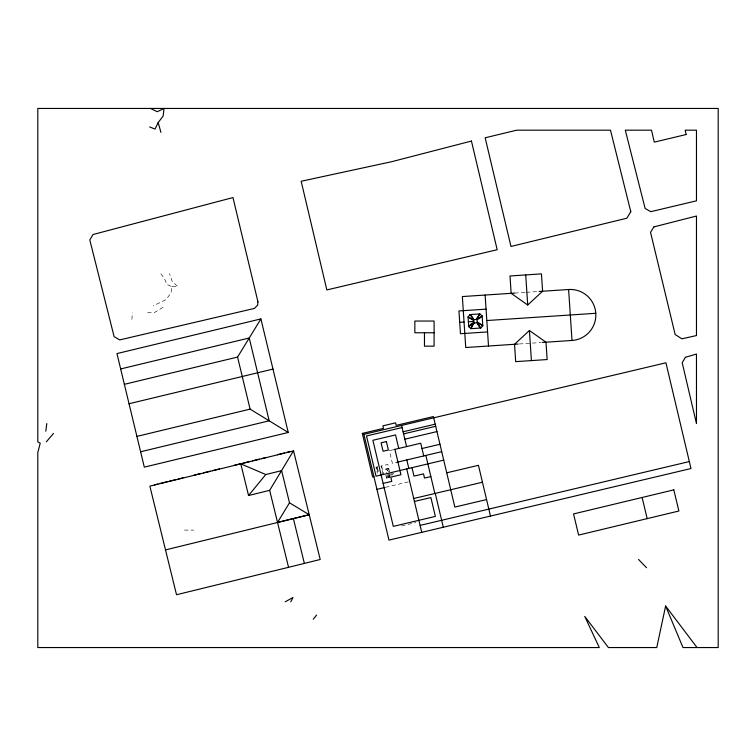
<?xml version="1.0" encoding="UTF-8"?>
<svg xmlns="http://www.w3.org/2000/svg" width="756" height="756" viewBox="0 0 756 756"><rect width="100%" height="100%" fill="white"/><g stroke="black" fill="none" stroke-linecap="round" stroke-linejoin="round"><path stroke-width="0.57" stroke-dasharray="3.78 2.83" d="M131.913 319.457L132.319 312.757M389.727 477.386L386.562 478.142L386.448 477.008L387.091 474.853L389.86 476.563M160.867 273.738L164.647 279.068L166.887 284.502L172.047 286.675L170.932 293.196L165.866 299.716L153.251 305.821M391.41 475.051L392.033 472.972M387.545 470.534L388.357 468.777L386.032 469.325L386.505 471.3M391.929 475.288L393.073 473.436L393.952 474.154M163.05 307.342L154.082 312.71L147.051 312.757M392.818 449.848L389.378 450.661L392.392 463.352L397.93 462.039M377.839 466.802L375.94 467.255L376.686 470.421M388.688 468.257L385.513 469.003L386.392 472.727M378.841 471.035L376.942 471.479L377.688 474.655M382.016 470.279L382.649 470.128M385.39 487.346L408.609 481.846M401.549 525.959L415.913 522.557M514.647 293.092L525.127 292.392M526.289 292.317L539.104 291.466M519.192 343.98L541.324 342.506M172.047 286.675L177.868 286.675L172.122 281.241L169.533 273.634M184.407 530.098L193.782 530.098M386.448 477.008L389.699 477.102M386.628 475.893L389.746 476.828M386.032 469.325L389.066 471.735L388.357 468.777M387.809 473.974L390.039 476.346M388.726 473.313L390.276 476.176M389.567 471.971L387.781 464.449L381.015 466.046L383.018 474.513M389.784 472.906L390.285 475.023M385.806 474.966L386.562 478.142M381.648 465.904L383.651 474.362M377.206 466.953L378.709 473.294M376.573 467.104L378.076 473.445"/><path stroke-width="1.13" d="M45.785 431.203L46.806 423.596M665.62 606.01L656.756 647.552L608.429 647.552L584.747 616.405L599.291 647.552L37.8 647.552L37.8 452.646L40.219 443.158L37.8 441.863L37.8 108.448L718.2 108.448L718.2 647.552L682.989 647.552L665.62 606.01L697.051 647.552M150.52 108.448L157.248 111.708L164.024 108.448L163.154 116.027L158.193 122.576L154.999 129.096L149.641 126.923M473.917 323.02L471.016 328.662L468.711 326.639L468.058 316.877L470.081 314.562L479.843 313.92L482.158 315.942L482.8 325.704L480.778 328.01L471.016 328.662L471.744 326.101A8.921 2.92 -42 0 1 473.237 323.842L473.917 323.02L473.256 318.796A8.921 2.457 72.4 0 0 471.914 316.433L470.081 314.562L473.7 319.769L477.924 319.117A8.921 2.457 -17.6 0 0 480.287 317.775L482.158 315.942L476.951 319.552L477.603 323.785A8.921 2.457 72.4 0 0 478.945 326.148L480.778 328.01L477.168 322.812L473.917 323.02L468.711 326.639L470.525 324.475A9.166 2.929 -20.1 0 1 472.897 322.906L473.87 322.396M476.951 319.552L479.843 313.92L478.189 316.121A9.223 1.143 -64.1 0 0 476.705 318.616L476.176 319.608M290.776 601.823L293.016 597.476L285.21 601.823M165.517 549.914L309.213 514.723L277.546 522.424L289.501 502.806L281.61 470.648L265.781 474.532L240.786 463.853L248.554 495.511L269.656 490.332L293.536 450.737M124.371 384.322L237.573 357.068L260.905 318.919L288.253 432.479L144.311 467.142L116.963 353.581L260.905 318.919M313.258 619.211L316.594 615.063M248.554 495.511L265.781 474.532M46.324 441.844L53.515 433.396M527.716 305.018L542.6 291.24L541.447 273.889L509.998 275.978L511.15 293.328L527.716 305.018L525.722 274.929M529.408 330.504L514.534 344.292L515.687 361.633L547.136 359.554L545.983 342.203L529.408 330.504L531.411 360.593M304.375 563.428L320.204 559.487L293.555 450.907L149.868 486.155L176.517 594.736L304.375 563.428L293.385 518.607M154.413 484.87L157.834 484.029M160.121 483.471L166.963 481.789M169.24 481.232L176.082 479.559M178.359 478.992L182.924 477.877M194.33 475.08L201.172 473.398M203.449 472.84L210.291 471.158M212.578 470.601L219.42 468.928M234.237 465.29L241.079 463.608M243.366 463.05L250.208 461.368M252.485 460.81L259.327 459.128M261.614 458.571L266.169 457.456M277.575 454.658L284.417 452.976M286.694 452.419L290.115 451.578M120.667 368.947L249.234 337.989L269.183 420.808L140.607 451.767M129.049 403.742L272.992 369.089M136.912 436.392L250.104 409.138L288.253 432.479M373.927 476.667L372.651 476.97L362.332 433.396L383.481 428.387L382.876 425.845L395.568 422.84L396.172 425.382L433.396 416.556L454.838 507.078L486.562 499.565M363.901 434.369L665.932 362.795L690.984 468.54L388.962 540.115L363.901 434.369L362.332 433.396M402.079 427.556L366.518 435.976L376.044 476.167L443.715 460.13M403.08 431.789L435.201 424.173M403.581 433.897L435.702 426.289M404.829 439.189L436.949 431.572M393.857 449.603L420.733 443.233L423.738 455.925M421.98 448.525L439.954 444.263M396.862 462.294L441.712 451.663M383.122 483.424L391.788 481.364L390.786 477.14L400.945 474.73L394.925 449.347M376.932 489.349L384.842 487.478M430.863 476.573L424.513 478.075L423.511 473.851L413.995 476.1L411.992 467.643M446.72 472.812L478.444 465.299L490.474 516.055M413.721 498.506L482.46 482.215M414.42 501.455L430.892 497.552L435.361 516.405L393.3 526.374L372.897 440.275L395.53 434.917L398.733 448.45M420.09 525.401L689.33 461.566M514.647 293.092L462.351 296.56L465.743 347.524L518.03 344.056M539.104 291.466L568.616 289.51A25.534 25.534 0 0 1 595.794 313.296A25.534 25.534 0 0 1 572.008 340.474L542.487 342.43M486.061 309.147L458.949 310.952L460.461 333.717L487.573 331.922M459.705 322.33L464.042 322.047M468.38 321.754L473.804 321.394M486.817 320.535L595.794 313.296M434.095 332.763L414.846 332.763L414.846 321.045L434.095 321.045L434.095 346.172L424.466 346.172L424.466 332.763M473.7 319.769L468.058 316.877L470.26 318.456A9.166 1.049 25.3 0 0 472.746 319.882L473.738 320.402M477.168 322.812L482.8 325.704L480.599 324.04A9.223 1.143 25.9 0 0 478.104 322.566L477.112 322.028M289.501 502.806L309.213 514.723M638.527 559.44L646.55 567.718M158.193 122.576L160.915 132.357M269.656 490.332L288.537 567.255M642.109 497.476L647.183 518.616M237.573 357.068L250.104 409.138M435.267 493.403L443.29 527.234M425.855 455.424L434.87 493.498M401.578 425.439L406.586 446.588M406.813 459.931L408.816 468.399M406.709 468.9L421.744 532.347M568.616 289.51L572.008 340.474M485.125 295.048L488.508 346.012M257.966 301.89L257.626 305.15L254.441 308.41L119.684 339.916L114.118 336.656L89.794 239.945L93.054 234.511L232.971 197.562L257.966 301.89M685.39 357.305L682.205 362.738L696.465 423.596L696.465 354.044L685.39 357.305M630.788 211.689L626.847 218.21L510.971 246.465L485.163 137.79L516.745 130.183L610.479 130.183L630.788 211.689M653.883 226.904L650.547 232.338L675.136 334.483L681.865 338.83L696.465 335.57L696.465 216.036L653.883 226.904M471.442 141.051L391.702 161.699L301.171 181.26L326.838 289.935L497.183 249.726L471.442 141.051M686.146 134.53L654.29 142.137L651.502 130.183L625.288 130.183L645.114 208.429L650.755 211.689L696.465 200.822L696.465 130.183L685.191 130.183L686.146 134.53M673.813 489.869L573.549 513.938L578.623 535.078L678.888 511.009L673.813 489.869M386.373 441.551L381.09 442.799L383.094 451.266L388.386 450.009L386.373 441.551"/></g></svg>
